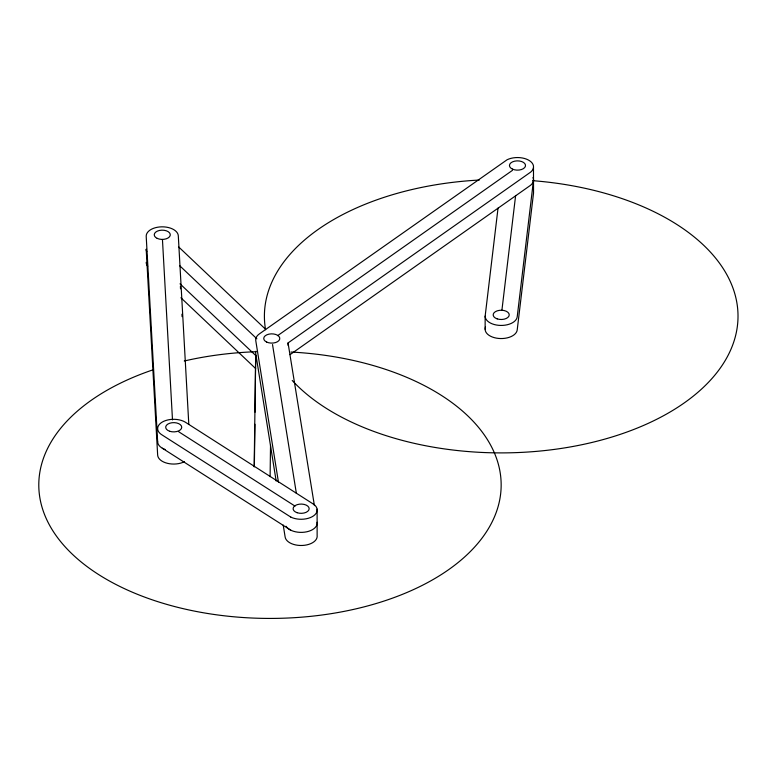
<?xml version="1.0" encoding="UTF-8"?>
<svg xmlns="http://www.w3.org/2000/svg" width="776" height="776" viewBox="0 0 776 776"><rect width="100%" height="100%" fill="white"/><g stroke="black" fill="none" stroke-linecap="round" stroke-linejoin="round"><path stroke-width="1.16" d="M254.179 466.822L255.673 355.466L180.022 283.832M254.353 466.618L254.926 424.259M255.081 412.153L255.673 355.466M270.106 476.648L270.523 445.414M533.481 167.587L533.539 193.03L517.214 329.926A16.053 9.273 0 0 1 500.646 338.549A16.053 9.273 0 0 1 485.145 329.286L485.145 316.171L498.037 208.104M485.145 329.286L485.436 326.88M501.917 310.196L515.633 195.465M533.539 179.925L517.214 316.812A16.053 9.273 0 0 1 500.646 325.435A16.053 9.273 0 0 1 485.145 316.171M277.701 335.61L512.529 170.303M288.051 345.32L288.051 342.934L530.668 172.107A16.053 9.273 0 0 0 528.291 159.963A16.053 9.273 0 0 0 507.126 159.74L259.485 333.816A16.053 9.273 0 0 0 255.76 340.577L278.458 482.216M290.04 354.651L530.668 185.212A16.053 9.273 0 0 0 532.996 177.52M178.8 431.825L295.016 506.097M162.349 448.237L290.893 530.25M178.79 247.059L265.508 329.189M179.78 265.799L256.866 338.802M180.905 297.771L255.673 368.581M288.051 342.934L314.416 505.613M272.522 344.554L296.364 493.352M276.169 481.042L255.76 353.691A16.053 9.273 0 0 1 255.954 351.266M283.221 525.08L285.131 536.982A16.053 9.273 0 0 0 302.446 545.46A16.053 9.273 0 0 0 317.132 535.459L317.112 509.143M188.81 424.453L178.305 235.797A16.053 9.273 0 0 0 161.748 226.834A16.053 9.273 0 0 0 146.208 236.399L157.654 441.98M180.391 286.402L180.527 288.817M181.943 314.212L182.079 316.627M162.465 239.726L172.495 419.913M146.208 249.503L157.654 455.085A16.053 9.273 0 0 0 167.393 463.311A16.053 9.273 0 0 0 184.416 461.691M290.971 352.032A231.18 133.472 0 0 1 482.158 537.943A231.18 133.472 0 0 1 116.584 584.813A231.18 133.472 0 0 1 153.502 369.657M184.261 360.995A231.18 133.472 0 0 1 256.022 351.722M532.724 180.672A236.796 136.712 0 0 1 695.655 394.198A236.796 136.712 0 0 1 292.232 380.483M265.567 329.703A236.796 136.712 0 0 1 479.325 180.042M165.22 449.546A16.053 9.273 0 0 1 157.644 441.68M317.112 522.248A16.053 9.273 0 0 1 304.619 532.161A16.053 9.273 0 0 1 286.014 526.235M146.751 251.608A16.053 9.273 0 0 1 146.208 249.212M147.712 266.236A16.053 9.273 0 0 1 146.208 262.317M290.893 517.146L162.349 435.123A16.053 9.273 0 0 1 162.349 422.018A16.053 9.273 0 0 1 185.057 422.018L314.222 504.642A16.053 9.273 0 0 1 312.049 516.797A16.053 9.273 0 0 1 290.893 517.146M512.393 169.09A8.032 4.637 0 0 0 525.41 166.258A8.032 4.637 0 0 0 514.653 161.166A8.032 4.637 0 0 0 512.393 169.09M169.692 431.272A8.032 4.637 0 0 0 181.73 427.266A8.032 4.637 0 0 0 169.692 423.25A8.032 4.637 0 0 0 169.692 431.272M297.121 512.713A8.032 4.637 0 0 0 309.158 508.697A8.032 4.637 0 0 0 297.121 504.681A8.032 4.637 0 0 0 297.121 512.713M157.169 238.368A8.032 4.637 0 0 0 170.177 235.545A8.032 4.637 0 0 0 159.429 230.453A8.032 4.637 0 0 0 157.169 238.368M266.663 342.061A8.032 4.637 0 0 0 279.68 339.238A8.032 4.637 0 0 0 268.923 334.146A8.032 4.637 0 0 0 266.663 342.061M497.193 318.878A8.032 4.637 0 0 0 509.231 314.862A8.032 4.637 0 0 0 497.193 310.846A8.032 4.637 0 0 0 497.193 318.878"/></g></svg>
